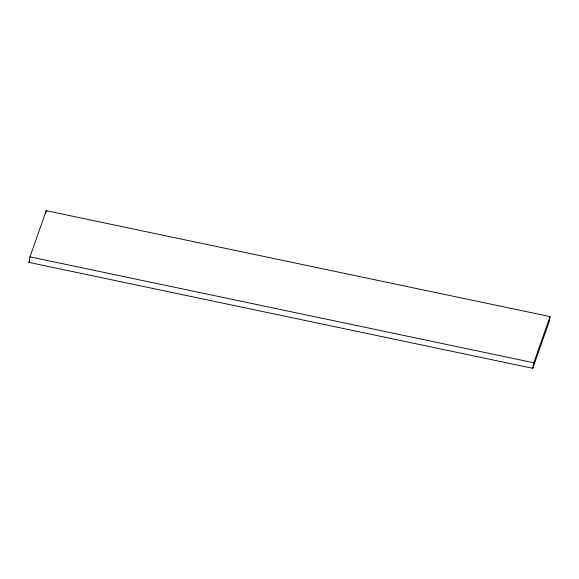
<?xml version="1.0" encoding="UTF-8"?>
<svg xmlns="http://www.w3.org/2000/svg" width="579" height="579" viewBox="0 0 579 579"><rect width="100%" height="100%" fill="white"/><g stroke="black" fill="none" stroke-linecap="round" stroke-linejoin="round"><path stroke-width="0.87" d="M28.95 262.403L29.978 256.859L46.233 210.684L550.05 316.597L549.022 322.141L532.767 368.316L28.95 262.403L29.84 259.884M45.799 213.058L46.233 210.684M532.767 368.316L533.787 362.772L550.05 316.597M29.978 256.859L533.787 362.772"/></g></svg>
